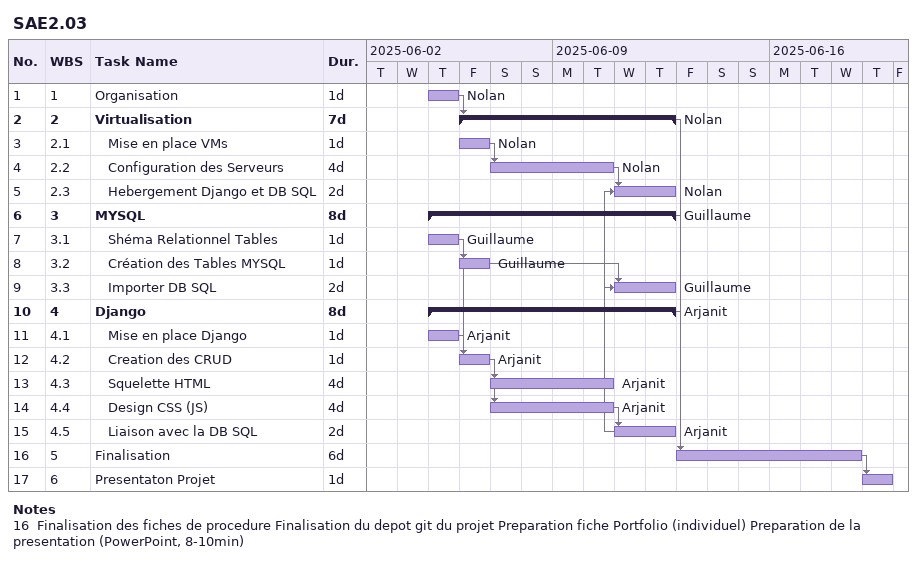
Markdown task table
SAE2.03

| ID | WBS | Task | Duration | Start | Finish | Predecessors | Resources |
|---|---|---|---|---|---|---|---|
| 1 | 1 | Organisation | 1d | 2025-06-05 | 2025-06-05 |  | Nolan |
| 2 | 2 | **Virtualisation** | 7d | 2025-06-06 | 2025-06-12 | 1 | Nolan |
| 3 | 2.1 | Mise en place VMs | 1d | 2025-06-06 | 2025-06-06 |  | Nolan |
| 4 | 2.2 | Configuration des Serveurs | 4d | 2025-06-07 | 2025-06-10 | 3 | Nolan |
| 5 | 2.3 | Hebergement Django et DB SQL | 2d | 2025-06-11 | 2025-06-12 | 4, 15SS | Nolan |
| 6 | 3 | **MYSQL** | 8d | 2025-06-05 | 2025-06-12 |  | Guillaume |
| 7 | 3.1 | Shéma Relationnel Tables | 1d | 2025-06-05 | 2025-06-05 |  | Guillaume |
| 8 | 3.2 | Création des Tables MYSQL | 1d | 2025-06-06 | 2025-06-06 | 7 | Guillaume |
| 9 | 3.3 | Importer DB SQL | 2d | 2025-06-11 | 2025-06-12 | 8, 15SS | Guillaume |
| 10 | 4 | **Django** | 8d | 2025-06-05 | 2025-06-12 |  | Arjanit |
| 11 | 4.1 | Mise en place Django | 1d | 2025-06-05 | 2025-06-05 |  | Arjanit |
| 12 | 4.2 | Creation des CRUD | 1d | 2025-06-06 | 2025-06-06 | 7, 11 | Arjanit |
| 13 | 4.3 | Squelette HTML | 4d | 2025-06-07 | 2025-06-10 | 12 | Arjanit |
| 14 | 4.4 | Design CSS (JS) | 4d | 2025-06-07 | 2025-06-10 | 12 | Arjanit |
| 15 | 4.5 | Liaison avec la DB SQL | 2d | 2025-06-11 | 2025-06-12 | 14 | Arjanit |
| 16 | 5 | Finalisation | 6d | 2025-06-13 | 2025-06-18 | 2, 6, 10 |  |
| 17 | 6 | Presentaton Projet | 1d | 2025-06-19 | 2025-06-19 | 16 |  |

Notes
- 16: Finalisation des fiches de procedure Finalisation du depot git du projet Preparation fiche Portfolio (individuel) Preparation de la presentation (PowerPoint, 8-10min)
